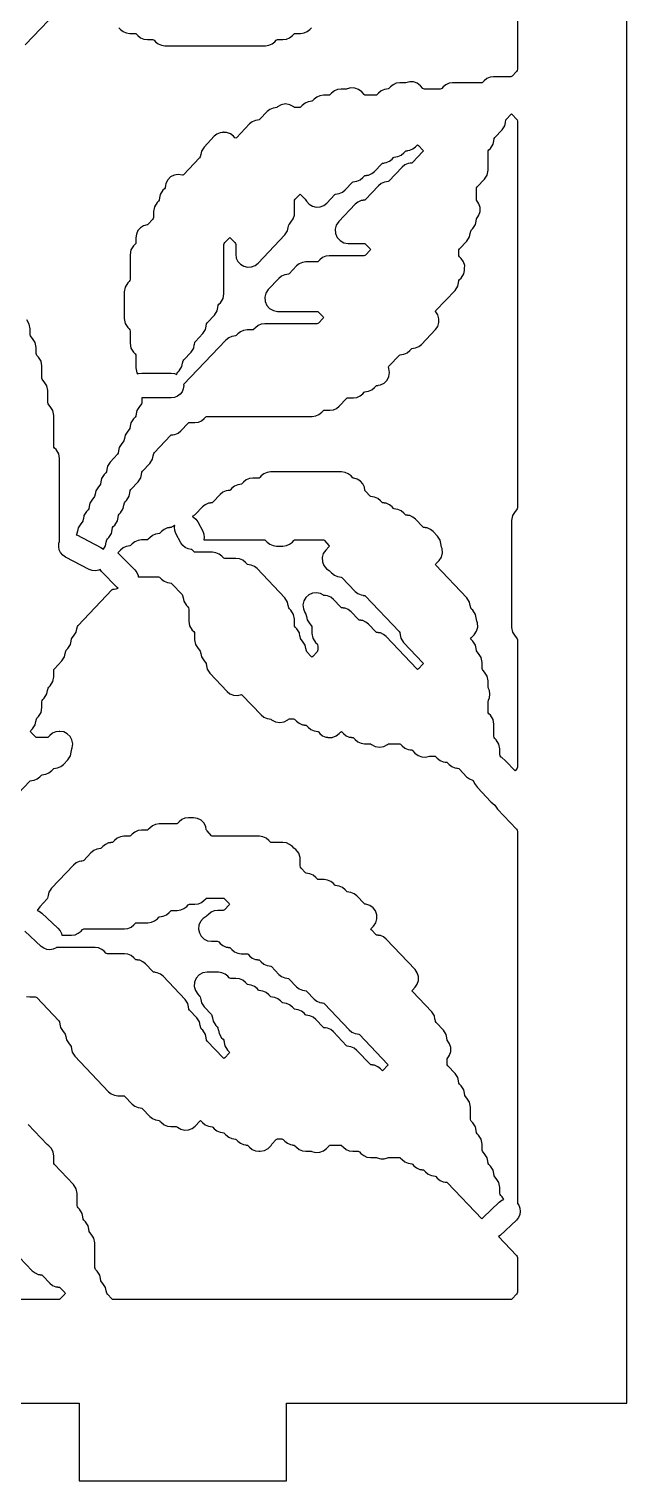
# Model space of a CAD drawing. Header units: millimetres. Extents: x 10 to 410, y 18 to 283.
# Drawn here: x 50.2 to 73.3, y 157 to 213 of the extents above; entities that cross this region are included whole.
import ezdxf

# ---------------------------------------------------------------- set-up
doc = ezdxf.new("R2010")
doc.units = ezdxf.units.MM
doc.layers.add('CUT', color=1, linetype='Continuous')

msp = doc.modelspace()

# ---------------------------------------------------------------- linework, layer by layer
at = {"layer": 'CUT'}
msp.add_lwpolyline([(23.134, 280), (10, 280), (10, 160), (23.134, 160), (23.134, 157), (31.134, 157), (31.134, 160), (52.134, 160), (52.134, 157), (60.134, 157), (60.134, 160), (73.2679, 160), (73.2679, 280), (60.134, 280), (60.134, 283), (52.134, 283), (52.134, 280), (31.134, 280), (31.134, 283), (23.134, 283)], close=True, dxfattribs=at)
for points in [[(69.0414, 220.9055), (69.0414, 211.4689), (69.0329, 211.4247), (69.0086, 211.3867), (68.8382, 211.2075), (68.8131, 211.1873), (68.7811, 211.183), (68.1235, 211.183), (67.99, 211.1648), (67.8662, 211.1117), (67.7611, 211.0275), (67.7057, 210.9692), (67.6805, 210.949), (67.6486, 210.9447), (66.5379, 210.9447), (66.4044, 210.9265), (66.2806, 210.8734), (66.1755, 210.7892), (66.1201, 210.7309), (66.095, 210.7107), (66.063, 210.7064), (65.4511, 210.7064), (65.4192, 210.7107), (65.394, 210.7309), (65.296, 210.834), (65.1762, 210.9267), (65.0342, 210.9793), (64.883, 210.987), (64.7368, 210.9491), (64.704, 210.9447), (64.4993, 210.9447), (64.3659, 210.9265), (64.2421, 210.8734), (64.1369, 210.7892), (64.0816, 210.7309), (64.0564, 210.7107), (63.9909, 210.7018), (63.9913, 210.6989), (63.9128, 210.6882), (63.789, 210.6351), (63.6839, 210.5509), (63.6286, 210.4926), (63.6034, 210.4724), (63.5714, 210.4681), (63.1861, 210.4681), (63.1541, 210.4724), (63.1289, 210.4926), (63.0309, 210.5957), (62.9111, 210.6884), (62.7691, 210.741), (62.6179, 210.7487), (62.4717, 210.7108), (62.4389, 210.7064), (62.2343, 210.7064), (62.1008, 210.6882), (61.977, 210.6351), (61.8719, 210.5509), (61.8165, 210.4926), (61.7913, 210.4724), (61.7594, 210.4681), (61.5547, 210.4681), (61.4213, 210.4499), (61.2975, 210.3968), (61.1923, 210.3126), (61.137, 210.2543), (61.1118, 210.2341), (61.0463, 210.2252), (61.0467, 210.2223), (60.9682, 210.2116), (60.8444, 210.1585), (60.7393, 210.0743), (60.684, 210.016), (60.6588, 209.9958), (60.6268, 209.9915), (60.468, 209.9915), (60.436, 209.9958), (60.4071, 210.019), (60.2601, 210.1006), (60.0944, 210.1289), (59.9287, 210.1006), (59.7817, 210.019), (59.7527, 209.9958), (59.6873, 209.9869), (59.6877, 209.984), (59.6092, 209.9733), (59.4854, 209.9202), (59.3803, 209.836), (59.0984, 209.5394), (59.0732, 209.5192), (59.0077, 209.5103), (59.0081, 209.5074), (58.9297, 209.4967), (58.8059, 209.4436), (58.7008, 209.3594), (58.197, 208.8294), (58.1691, 208.8082), (58.1411, 208.8294), (58.089, 208.8842), (57.9643, 208.9796), (57.8162, 209.0316), (57.716, 209.0339), (57.716, 209.0383), (57.7041, 209.0383), (57.678, 209.0348), (57.6593, 209.0352), (57.6487, 209.0337), (57.6491, 209.0308), (57.5706, 209.0201), (57.4468, 208.967), (57.3417, 208.8828), (56.9476, 208.4682), (56.8457, 208.3092), (56.8207, 208.1792), (56.819, 208.1795), (56.8015, 208.0885), (56.7772, 208.0506), (56.1585, 207.3997), (56.1293, 207.3775), (56.1103, 207.3839), (55.9552, 207.41), (55.7997, 207.3865), (55.6591, 207.316), (55.5474, 207.2052), (55.4757, 207.0653), (55.4633, 206.9874), (55.46, 206.9881), (55.4425, 206.897), (55.4181, 206.8591), (55.362, 206.8001), (55.2601, 206.6411), (55.2351, 206.5111), (55.2335, 206.5115), (55.2159, 206.4204), (55.1916, 206.3825), (55.1355, 206.3235), (55.0336, 206.1645), (54.9979, 205.979), (54.9979, 205.7498), (54.9894, 205.7055), (54.9651, 205.6676), (54.7947, 205.4884), (54.7696, 205.4682), (54.7511, 205.4657), (54.6135, 205.4263), (54.4927, 205.3496), (54.3986, 205.2418), (54.3389, 205.1118), (54.3184, 204.9702), (54.3184, 204.7966), (54.3099, 204.7523), (54.2856, 204.7144), (54.2295, 204.6554), (54.1276, 204.4964), (54.0919, 204.3109), (54.0919, 203.3668), (54.0834, 203.3225), (54.0591, 203.2846), (54.003, 203.2256), (53.9011, 203.0666), (53.8654, 202.8811), (53.8654, 201.8508), (53.9011, 201.6653), (54.003, 201.5063), (54.0591, 201.4473), (54.0834, 201.4094), (54.0919, 201.3651), (54.0919, 200.8976), (54.1276, 200.7121), (54.2295, 200.5531), (54.2856, 200.4941), (54.3099, 200.4562), (54.3184, 200.4119), (54.3184, 199.9444), (54.3541, 199.7589), (54.3818, 199.7157), (54.4207, 199.7317), (54.5449, 199.7481), (55.6845, 199.7481), (55.8087, 199.7317), (55.9032, 199.6926), (55.9125, 199.7413), (55.9368, 199.7792), (55.9929, 199.8382), (56.0948, 199.9972), (56.1198, 200.1272), (56.1215, 200.1268), (56.139, 200.2179), (56.1633, 200.2558), (56.4459, 200.5531), (56.5478, 200.7121), (56.5728, 200.8421), (56.5745, 200.8417), (56.592, 200.9328), (56.6163, 200.9707), (56.8989, 201.268), (57.0008, 201.427), (57.0258, 201.557), (57.0275, 201.5566), (57.045, 201.6477), (57.0693, 201.6856), (57.3519, 201.9829), (57.4539, 202.1419), (57.4789, 202.2718), (57.4805, 202.2715), (57.498, 202.3626), (57.5224, 202.4005), (57.5784, 202.4595), (57.6804, 202.6185), (57.716, 202.804), (57.716, 204.7013), (57.7246, 204.7455), (57.7489, 204.7835), (57.9146, 204.9578), (57.9425, 204.979), (57.9705, 204.9578), (58.1362, 204.7835), (58.1605, 204.7455), (58.1691, 204.7013), (58.1691, 204.3326), (58.1911, 204.186), (58.2551, 204.0522), (58.3556, 203.9431), (58.4836, 203.8683), (58.6279, 203.8343), (58.7759, 203.8442), (58.9145, 203.897), (59.0315, 203.9881), (60.07, 205.0808), (60.172, 205.2398), (60.1969, 205.3697), (60.1986, 205.3694), (60.2161, 205.4604), (60.2405, 205.4984), (60.3027, 205.5639), (60.392, 205.6939), (60.4363, 205.8452), (60.4333, 205.9404), (60.4341, 205.9404), (60.4341, 206.3694), (60.4426, 206.4136), (60.467, 206.4516), (60.6327, 206.6259), (60.6606, 206.6471), (60.6886, 206.6259), (60.8543, 206.4516), (60.9016, 206.3778), (61.0009, 206.2648), (61.1293, 206.1865), (61.2751, 206.1499), (61.4253, 206.1583), (61.5661, 206.211), (61.685, 206.3032), (61.9964, 206.6308), (62.0216, 206.651), (62.0871, 206.6599), (62.0867, 206.6628), (62.1651, 206.6735), (62.2889, 206.7266), (62.394, 206.8108), (62.6759, 207.1074), (62.7011, 207.1276), (62.7666, 207.1365), (62.7662, 207.1394), (62.8446, 207.1501), (62.9684, 207.2032), (63.0736, 207.2874), (63.1289, 207.3457), (63.1541, 207.3659), (63.2196, 207.3748), (63.2192, 207.3777), (63.2977, 207.3884), (63.4215, 207.4415), (63.5266, 207.5257), (63.8084, 207.8223), (63.8336, 207.8425), (63.8991, 207.8514), (63.8987, 207.8543), (63.9772, 207.865), (64.101, 207.9181), (64.2061, 208.0023), (64.2615, 208.0606), (64.2866, 208.0808), (64.3521, 208.0897), (64.3517, 208.0926), (64.4302, 208.1033), (64.554, 208.1564), (64.6591, 208.2406), (64.7145, 208.2989), (64.7397, 208.3191), (64.8051, 208.328), (64.8047, 208.3309), (64.8832, 208.3416), (65.007, 208.3947), (65.1121, 208.4789), (65.1628, 208.5323), (65.1908, 208.5535), (65.2188, 208.5323), (65.3911, 208.351), (65.4103, 208.3234), (65.3911, 208.2958), (64.9876, 207.8713), (64.9624, 207.8512), (64.8969, 207.8423), (64.8973, 207.8393), (64.8189, 207.8287), (64.6951, 207.7755), (64.59, 207.6913), (64.0816, 207.1564), (64.0564, 207.1363), (63.9909, 207.1274), (63.9913, 207.1244), (63.9128, 207.1138), (63.789, 207.0606), (63.6839, 206.9764), (63.1755, 206.4415), (63.1504, 206.4214), (63.0849, 206.4125), (63.0853, 206.4095), (63.0068, 206.3989), (62.883, 206.3457), (62.7779, 206.2615), (62.1429, 205.5934), (62.0502, 205.456), (62.0075, 205.2959), (62.0195, 205.1306), (62.0848, 204.9783), (62.1964, 204.8558), (62.3418, 204.7764), (62.5053, 204.7489), (63.1184, 204.7489), (63.1504, 204.7446), (63.1755, 204.7244), (63.3525, 204.5382), (63.3717, 204.5106), (63.3525, 204.483), (63.1755, 204.2969), (63.1504, 204.2767), (63.1184, 204.2723), (61.7813, 204.2723), (61.6478, 204.2542), (61.524, 204.2011), (61.4188, 204.1168), (61.3635, 204.0586), (61.3383, 204.0384), (61.3063, 204.034), (60.8752, 204.034), (60.7417, 204.0159), (60.6179, 203.9628), (60.5128, 203.8785), (60.2309, 203.582), (60.2058, 203.5618), (60.1403, 203.5529), (60.1407, 203.55), (60.0622, 203.5393), (59.9384, 203.4862), (59.8333, 203.4019), (59.4248, 202.9721), (59.3321, 202.8348), (59.2894, 202.6746), (59.3014, 202.5093), (59.3667, 202.3571), (59.4783, 202.2345), (59.6237, 202.1551), (59.7872, 202.1277), (61.3063, 202.1277), (61.3383, 202.1233), (61.3635, 202.1031), (61.5404, 201.917), (61.5597, 201.8894), (61.5404, 201.8618), (61.3635, 201.6756), (61.3383, 201.6554), (61.3063, 201.6511), (59.2897, 201.6511), (59.1562, 201.6329), (59.0324, 201.5798), (58.9273, 201.4955), (58.8719, 201.4373), (58.8467, 201.4171), (58.8147, 201.4128), (58.6101, 201.4128), (58.4767, 201.3946), (58.3529, 201.3415), (58.2477, 201.2572), (58.1924, 201.199), (58.1672, 201.1788), (58.1017, 201.1699), (58.1021, 201.167), (58.0236, 201.1563), (57.8998, 201.1032), (57.7947, 201.0189), (56.1604, 199.2995), (56.1645, 199.2681), (56.1481, 199.1439), (56.1002, 199.0281), (56.0239, 198.9287), (55.9245, 198.8524), (55.8087, 198.8045), (55.6845, 198.7881), (54.5449, 198.7881), (54.5449, 198.6008), (54.5364, 198.5566), (54.5121, 198.5187), (54.456, 198.4597), (54.3541, 198.3006), (54.3291, 198.1707), (54.3274, 198.171), (54.3099, 198.08), (54.2856, 198.0421), (54.2295, 197.9831), (54.1276, 197.824), (54.1026, 197.6941), (54.1009, 197.6944), (54.0834, 197.6034), (54.0591, 197.5655), (54.003, 197.5065), (53.9011, 197.3475), (53.8761, 197.2175), (53.8744, 197.2178), (53.8569, 197.1268), (53.8326, 197.0889), (53.7765, 197.0299), (53.6746, 196.8709), (53.6496, 196.7409), (53.6479, 196.7412), (53.6304, 196.6502), (53.6061, 196.6123), (53.3235, 196.315), (53.2216, 196.156), (53.1966, 196.026), (53.1949, 196.0263), (53.1774, 195.9353), (53.1531, 195.8974), (53.097, 195.8384), (52.995, 195.6794), (52.9701, 195.5494), (52.9684, 195.5498), (52.9509, 195.4587), (52.9265, 195.4208), (52.8705, 195.3618), (52.7685, 195.2028), (52.7435, 195.0728), (52.7419, 195.0732), (52.7244, 194.9821), (52.7, 194.9442), (52.644, 194.8852), (52.542, 194.7262), (52.517, 194.5962), (52.5154, 194.5966), (52.4978, 194.5055), (52.4735, 194.4676), (52.4174, 194.4086), (52.3155, 194.2496), (52.2905, 194.1196), (52.2888, 194.12), (52.2713, 194.0289), (52.247, 193.991), (52.1909, 193.932), (52.089, 193.773), (52.064, 193.643), (52.0623, 193.6434), (52.0448, 193.5523), (52.0205, 193.5144), (52.0164, 193.51), (52.04, 193.5014), (52.9616, 193.0214), (53.0629, 192.9504), (53.1502, 193.0866), (53.1752, 193.2165), (53.1769, 193.2162), (53.1944, 193.3072), (53.2187, 193.3452), (53.2748, 193.4042), (53.3767, 193.5632), (53.4017, 193.6931), (53.4034, 193.6928), (53.4209, 193.7838), (53.4452, 193.8218), (53.5013, 193.8808), (53.6032, 194.0398), (53.6282, 194.1697), (53.6299, 194.1694), (53.6474, 194.2604), (53.6717, 194.2984), (53.7278, 194.3574), (53.8297, 194.5164), (53.8547, 194.6463), (53.8564, 194.646), (53.8739, 194.737), (53.8982, 194.775), (53.9543, 194.834), (54.0562, 194.993), (54.0812, 195.1229), (54.0829, 195.1226), (54.1004, 195.2136), (54.1247, 195.2516), (54.4073, 195.5489), (54.5093, 195.7079), (54.5342, 195.8378), (54.5359, 195.8375), (54.5534, 195.9285), (54.5778, 195.9664), (54.8604, 196.2638), (54.9623, 196.4228), (54.9873, 196.5527), (54.9889, 196.5524), (55.0065, 196.6434), (55.0308, 196.6813), (55.6542, 197.3372), (55.6793, 197.3574), (55.7448, 197.3663), (55.7444, 197.3692), (55.8229, 197.3799), (55.9467, 197.433), (56.0518, 197.5172), (56.3337, 197.8138), (56.3589, 197.834), (56.3908, 197.8383), (56.5954, 197.8383), (56.7289, 197.8564), (56.8527, 197.9096), (56.9578, 197.9938), (57.0132, 198.0521), (57.0384, 198.0722), (57.0704, 198.0766), (61.1256, 198.0766), (61.2591, 198.0947), (61.3829, 198.1479), (61.488, 198.2321), (61.5434, 198.2904), (61.5685, 198.3105), (61.6005, 198.3149), (61.8051, 198.3149), (61.9386, 198.333), (62.0624, 198.3862), (62.1675, 198.4704), (62.4494, 198.767), (62.4746, 198.7871), (62.5065, 198.7915), (62.7112, 198.7915), (62.8446, 198.8096), (62.9684, 198.8628), (63.0736, 198.947), (63.1289, 199.0053), (63.1541, 199.0254), (63.2196, 199.0343), (63.2192, 199.0373), (63.2977, 199.0479), (63.4215, 199.1011), (63.5266, 199.1853), (63.5819, 199.2436), (63.6071, 199.2637), (63.6726, 199.2726), (63.6719, 199.2782), (63.7614, 199.2923), (63.9002, 199.3626), (64.0107, 199.4721), (64.0822, 199.6104), (64.1077, 199.7639), (64.0848, 199.9178), (64.0646, 199.982), (64.0845, 200.0106), (64.488, 200.4351), (64.5131, 200.4552), (64.5786, 200.4641), (64.5782, 200.4671), (64.6567, 200.4777), (64.7805, 200.5309), (64.8856, 200.6151), (64.941, 200.6733), (64.9662, 200.6935), (65.0317, 200.7024), (65.0313, 200.7054), (65.1097, 200.716), (65.2335, 200.7691), (65.3386, 200.8534), (65.8827, 201.4257), (65.9692, 201.55), (66.0145, 201.6945), (66.0145, 201.8459), (65.9692, 201.9904), (65.9158, 202.0671), (65.9183, 202.0688), (65.8774, 202.1277), (65.8966, 202.1553), (66.6388, 202.9361), (66.7407, 203.0951), (66.7657, 203.225), (66.7674, 203.2247), (66.7849, 203.3157), (66.8092, 203.3537), (66.8653, 203.4127), (66.9672, 203.5717), (66.9922, 203.7016), (66.9939, 203.7013), (67, 203.7334), (67.0004, 203.7443), (67.0029, 203.7572), (67.0029, 203.7957), (67.002, 203.7957), (67.005, 203.891), (66.9607, 204.0423), (66.8714, 204.1723), (66.8092, 204.2378), (66.7849, 204.2757), (66.7764, 204.32), (66.7764, 204.463), (66.7849, 204.5072), (66.8092, 204.5452), (67.0918, 204.8425), (67.1937, 205.0015), (67.2187, 205.1314), (67.2204, 205.1311), (67.2379, 205.2221), (67.2622, 205.2601), (67.3183, 205.3191), (67.4202, 205.4781), (67.4452, 205.608), (67.4469, 205.6077), (67.4644, 205.6987), (67.5144, 205.7768), (67.5122, 205.7782), (67.5547, 205.8394), (67.6, 205.9839), (67.6, 206.1353), (67.5547, 206.2798), (67.5122, 206.3409), (67.5144, 206.3424), (67.4644, 206.4204), (67.4559, 206.4647), (67.4559, 206.846), (67.4644, 206.8902), (67.4887, 206.9282), (67.7713, 207.2255), (67.8732, 207.3845), (67.9089, 207.5699), (67.9089, 208.2758), (67.9174, 208.32), (67.9417, 208.3579), (67.9978, 208.4169), (68.0997, 208.576), (68.1247, 208.7059), (68.1264, 208.7056), (68.1439, 208.7966), (68.1682, 208.8345), (68.4508, 209.1318), (68.5528, 209.2908), (68.5777, 209.4208), (68.5794, 209.4205), (68.5969, 209.5115), (68.6213, 209.5494), (68.7869, 209.7237), (68.8149, 209.745), (68.8429, 209.7237), (69.0086, 209.5494), (69.0329, 209.5115), (69.0414, 209.4672), (69.0414, 194.5498), (69.0329, 194.5055), (69.0086, 194.4676), (68.9525, 194.4086), (68.8506, 194.2496), (68.8149, 194.0641), (68.8149, 189.9359), (68.8506, 189.7504), (68.9525, 189.5914), (69.0086, 189.5324), (69.0329, 189.4945), (69.0414, 189.4502), (69.0414, 184.5413), (69.0329, 184.497), (69.0086, 184.4591), (68.9525, 184.4001), (68.5852, 184.7884), (68.4333, 184.9119), (68.4055, 184.9243), (68.3947, 184.9357), (68.3704, 184.9736), (68.3619, 185.0179), (68.3619, 185.2471), (68.3262, 185.4326), (68.2243, 185.5916), (68.1682, 185.6506), (68.1439, 185.6885), (68.1354, 185.7328), (68.1354, 186.2003), (68.0997, 186.3858), (67.9978, 186.5448), (67.9417, 186.6038), (67.9174, 186.6417), (67.9089, 186.6859), (67.9089, 187.0672), (67.9212, 187.1313), (67.9583, 187.2126), (67.9784, 187.3532), (67.9583, 187.4938), (67.9212, 187.5751), (67.9089, 187.6391), (67.9089, 187.8684), (67.8732, 188.0538), (67.7713, 188.2128), (67.7152, 188.2718), (67.6909, 188.3098), (67.6824, 188.354), (67.6824, 188.5833), (67.6467, 188.7687), (67.5448, 188.9277), (67.4887, 188.9867), (67.4644, 189.0247), (67.4469, 189.1157), (67.4452, 189.1154), (67.4202, 189.2453), (67.3183, 189.4043), (67.2556, 189.4703), (67.2364, 189.4979), (67.2556, 189.5255), (67.3746, 189.6506), (67.4672, 189.7878), (67.5099, 189.9477), (67.4981, 190.1128), (67.4729, 190.1718), (67.4469, 190.3072), (67.4452, 190.3069), (67.4202, 190.4368), (67.3183, 190.5958), (67.2622, 190.6548), (67.2379, 190.6928), (67.2204, 190.7838), (67.2187, 190.7835), (67.1937, 190.9134), (67.0918, 191.0724), (65.8966, 192.3298), (65.8774, 192.3574), (65.8966, 192.385), (66.0155, 192.5102), (66.1081, 192.6474), (66.1509, 192.8073), (66.1391, 192.9723), (66.1139, 193.0314), (66.0878, 193.1668), (66.0862, 193.1665), (66.0612, 193.2964), (65.9592, 193.4554), (65.7917, 193.6317), (65.6865, 193.716), (65.5627, 193.7691), (65.4843, 193.7798), (65.4847, 193.7827), (65.4192, 193.7916), (65.394, 193.8118), (65.1121, 194.1083), (65.007, 194.1926), (64.8832, 194.2457), (64.8047, 194.2563), (64.8051, 194.2593), (64.7397, 194.2682), (64.7145, 194.2884), (64.6591, 194.3466), (64.554, 194.4309), (64.4302, 194.484), (64.3517, 194.4946), (64.3521, 194.4976), (64.2866, 194.5065), (64.2615, 194.5267), (64.2061, 194.5849), (64.101, 194.6691), (63.9772, 194.7223), (63.8987, 194.7329), (63.8991, 194.7359), (63.8336, 194.7448), (63.8084, 194.7649), (63.7531, 194.8232), (63.648, 194.9074), (63.5242, 194.9606), (63.4457, 194.9712), (63.4461, 194.9742), (63.3806, 194.9831), (63.3554, 195.0032), (63.1785, 195.1894), (63.1575, 195.2196), (63.153, 195.2339), (63.1375, 195.3408), (63.0778, 195.4708), (62.9837, 195.5786), (62.8629, 195.6553), (62.7254, 195.6947), (62.7011, 195.698), (62.6759, 195.7181), (62.6205, 195.7764), (62.5154, 195.8606), (62.3916, 195.9138), (62.2581, 195.9319), (59.5162, 195.9319), (59.3827, 195.9138), (59.2589, 195.8606), (59.1538, 195.7764), (59.0984, 195.7181), (59.0732, 195.698), (59.0413, 195.6936), (58.8366, 195.6936), (58.7032, 195.6755), (58.5794, 195.6223), (58.4742, 195.5381), (58.4189, 195.4798), (58.3937, 195.4597), (58.3282, 195.4508), (58.3286, 195.4478), (58.2501, 195.4372), (58.1263, 195.384), (58.0212, 195.2998), (57.9659, 195.2415), (57.9407, 195.2214), (57.8752, 195.2125), (57.8756, 195.2095), (57.7971, 195.1989), (57.6733, 195.1457), (57.5682, 195.0615), (57.2863, 194.7649), (57.2612, 194.7448), (57.1957, 194.7359), (57.1961, 194.7329), (57.1176, 194.7223), (56.9938, 194.6691), (56.8887, 194.5849), (56.6068, 194.2884), (56.5752, 194.263), (56.4921, 194.2112), (56.5407, 194.1888), (56.6371, 194.1088), (56.7096, 194.0065), (56.8998, 193.6459), (56.9433, 193.5284), (56.9548, 193.4037), (56.939, 193.3106), (59.2678, 193.3106), (59.2997, 193.3063), (59.3249, 193.2861), (59.3803, 193.2279), (59.4854, 193.1436), (59.6092, 193.0905), (59.7427, 193.0723), (59.9931, 193.0723), (60.1265, 193.0905), (60.2503, 193.1436), (60.3555, 193.2279), (60.4108, 193.2861), (60.436, 193.3063), (60.468, 193.3106), (61.5328, 193.3106), (61.5648, 193.3063), (61.59, 193.2861), (61.767, 193.0999), (61.7862, 193.0723), (61.767, 193.0447), (61.6412, 192.9125), (61.5511, 192.7806), (61.5071, 192.627), (61.5139, 192.4673), (61.5706, 192.318), (61.6716, 192.1942), (61.7715, 192.1307), (61.8165, 192.0946), (61.8719, 192.0364), (61.977, 191.9521), (62.1008, 191.899), (62.1792, 191.8883), (62.1788, 191.8854), (62.2443, 191.8765), (62.2695, 191.8563), (62.7779, 191.3215), (62.883, 191.2372), (63.0068, 191.1841), (63.0853, 191.1734), (63.0849, 191.1705), (63.1504, 191.1616), (63.1755, 191.1414), (64.4785, 189.7707), (64.5028, 189.7328), (64.5203, 189.6417), (64.522, 189.6421), (64.547, 189.5121), (64.6489, 189.3531), (65.3911, 188.5723), (65.4103, 188.5447), (65.3911, 188.5171), (65.2188, 188.3358), (65.1908, 188.3146), (65.1628, 188.3358), (63.9796, 189.5806), (63.8745, 189.6649), (63.7507, 189.718), (63.6722, 189.7287), (63.6726, 189.7316), (63.6071, 189.7405), (63.5819, 189.7607), (63.3001, 190.0572), (63.1949, 190.1415), (63.0711, 190.1946), (62.9927, 190.2053), (62.9931, 190.2082), (62.9276, 190.2171), (62.9024, 190.2373), (62.6205, 190.5338), (62.5154, 190.6181), (62.3916, 190.6712), (62.3132, 190.6819), (62.3136, 190.6848), (62.2481, 190.6937), (62.2229, 190.7139), (61.941, 191.0104), (61.8359, 191.0947), (61.7121, 191.1478), (61.6336, 191.1585), (61.634, 191.1614), (61.5679, 191.1704), (61.558, 191.1747), (61.4406, 191.2417), (61.2881, 191.2736), (61.1331, 191.257), (60.9908, 191.1935), (60.875, 191.0893), (60.7968, 190.9545), (60.764, 190.8022), (60.7796, 190.6471), (60.8423, 190.5044), (60.8786, 190.4477), (60.8962, 190.3566), (60.8978, 190.357), (60.9228, 190.227), (61.0247, 190.068), (61.0808, 190.009), (61.1052, 189.9711), (61.1137, 189.9268), (61.1137, 189.6976), (61.1493, 189.5121), (61.2513, 189.3531), (61.3073, 189.2941), (61.3317, 189.2562), (61.3402, 189.2119), (61.3402, 189.0689), (61.3317, 189.0247), (61.3073, 188.9867), (61.1417, 188.8124), (61.1137, 188.7912), (61.0857, 188.8124), (60.92, 188.9867), (60.8957, 189.0247), (60.8782, 189.1157), (60.8765, 189.1154), (60.8515, 189.2453), (60.7496, 189.4043), (60.6935, 189.4633), (60.6692, 189.5013), (60.6516, 189.5923), (60.65, 189.592), (60.625, 189.7219), (60.5231, 189.8809), (60.467, 189.9399), (60.4426, 189.9779), (60.4341, 190.0221), (60.4341, 190.2513), (60.3985, 190.4368), (60.2965, 190.5958), (60.2405, 190.6548), (60.2161, 190.6928), (60.1986, 190.7838), (60.1969, 190.7835), (60.172, 190.9134), (60.07, 191.0724), (58.9964, 192.2019), (58.8913, 192.2862), (58.7675, 192.3393), (58.689, 192.35), (58.6894, 192.3529), (58.6239, 192.3618), (58.5988, 192.382), (58.5434, 192.4402), (58.4383, 192.5245), (58.3145, 192.5776), (58.181, 192.5957), (57.7499, 192.5957), (57.7179, 192.6001), (57.6927, 192.6203), (57.6374, 192.6785), (57.5322, 192.7628), (57.4084, 192.8159), (57.275, 192.834), (56.6173, 192.834), (56.5854, 192.8384), (56.5602, 192.8586), (56.4786, 192.9444), (56.4569, 192.9424), (56.3333, 192.9634), (56.2195, 193.0158), (56.1231, 193.0958), (56.0506, 193.1981), (55.8604, 193.5587), (55.8169, 193.6762), (55.8054, 193.8009), (55.8162, 193.8643), (55.8029, 193.8616), (55.691, 193.798), (55.6762, 193.7917), (55.6101, 193.7827), (55.6105, 193.7798), (55.532, 193.7691), (55.4083, 193.716), (55.3031, 193.6317), (55.2478, 193.5735), (55.2226, 193.5533), (55.1571, 193.5444), (55.1575, 193.5415), (55.079, 193.5308), (54.9552, 193.4777), (54.8501, 193.3934), (54.7947, 193.3352), (54.7696, 193.315), (54.7376, 193.3106), (54.533, 193.3106), (54.3995, 193.2925), (54.2757, 193.2394), (54.1706, 193.1551), (54.1152, 193.0969), (54.09, 193.0767), (54.0246, 193.0678), (54.025, 193.0649), (53.9465, 193.0542), (53.8227, 193.0011), (53.7176, 192.9168), (53.6155, 192.8094), (53.6786, 192.7605), (54.2806, 192.154), (54.3565, 192.0543), (54.404, 191.9384), (54.4114, 191.8809), (55.1906, 191.8809), (55.2226, 191.8765), (55.2478, 191.8563), (55.3031, 191.7981), (55.4083, 191.7138), (55.532, 191.6607), (55.6105, 191.65), (55.6101, 191.6471), (55.6756, 191.6382), (55.7008, 191.618), (56.0977, 191.2005), (56.122, 191.1626), (56.1395, 191.0715), (56.1412, 191.0718), (56.1662, 190.9419), (56.2681, 190.7829), (56.3242, 190.7239), (56.3485, 190.686), (56.357, 190.6417), (56.357, 190.1742), (56.3927, 189.9887), (56.4946, 189.8297), (56.5507, 189.7707), (56.575, 189.7328), (56.5835, 189.6885), (56.5835, 189.4593), (56.6192, 189.2738), (56.7211, 189.1148), (56.7772, 189.0558), (56.8015, 189.0179), (56.819, 188.9268), (56.8207, 188.9272), (56.8457, 188.7972), (56.9476, 188.6382), (57.0037, 188.5792), (57.028, 188.5413), (57.0455, 188.4502), (57.0472, 188.4506), (57.0722, 188.3206), (57.1741, 188.1616), (57.8376, 187.4636), (57.9486, 187.3759), (58.0796, 187.3228), (58.2203, 187.3084), (58.3594, 187.3341), (58.3944, 187.3459), (58.4236, 187.3237), (59.1538, 186.5555), (59.2589, 186.4713), (59.3827, 186.4181), (59.4611, 186.4075), (59.4607, 186.4046), (59.5262, 186.3957), (59.5552, 186.3725), (59.7022, 186.2909), (59.8679, 186.2626), (60.0336, 186.2909), (60.1806, 186.3725), (60.2095, 186.3957), (60.2415, 186.4), (60.4003, 186.4), (60.4323, 186.3957), (60.4574, 186.3755), (60.5128, 186.3172), (60.6179, 186.233), (60.7417, 186.1799), (60.8202, 186.1692), (60.8198, 186.1663), (60.8853, 186.1574), (60.9105, 186.1372), (60.9658, 186.0789), (61.071, 185.9947), (61.1947, 185.9416), (61.2732, 185.9309), (61.2728, 185.928), (61.3383, 185.9191), (61.3635, 185.8989), (61.4188, 185.8406), (61.524, 185.7564), (61.6478, 185.7033), (61.7262, 185.6926), (61.7258, 185.6897), (61.7364, 185.6882), (61.7552, 185.6887), (61.7813, 185.6851), (61.7932, 185.6851), (61.7932, 185.6895), (61.8934, 185.6918), (62.0415, 185.7438), (62.1662, 185.8392), (62.2182, 185.894), (62.2462, 185.9152), (62.2742, 185.894), (62.3249, 185.8406), (62.43, 185.7564), (62.5538, 185.7033), (62.6323, 185.6926), (62.6319, 185.6897), (62.6974, 185.6808), (62.7225, 185.6606), (62.7779, 185.6023), (62.883, 185.5181), (63.0068, 185.465), (63.1403, 185.4468), (63.3449, 185.4468), (63.3769, 185.4425), (63.4058, 185.4193), (63.5528, 185.3377), (63.7185, 185.3094), (63.8842, 185.3377), (64.0312, 185.4193), (64.0601, 185.4425), (64.0921, 185.4468), (64.4774, 185.4468), (64.5094, 185.4425), (64.5346, 185.4223), (64.59, 185.364), (64.6951, 185.2798), (64.8189, 185.2267), (64.8973, 185.216), (64.8969, 185.2131), (64.9624, 185.2042), (64.9876, 185.184), (65.0856, 185.0809), (65.2054, 184.9882), (65.3474, 184.9356), (65.4986, 184.9279), (65.6448, 184.9657), (65.6777, 184.9702), (65.8365, 184.9702), (65.8685, 184.9659), (65.8936, 184.9457), (65.949, 184.8874), (66.0541, 184.8032), (66.1779, 184.7501), (66.2564, 184.7394), (66.256, 184.7365), (66.3215, 184.7276), (66.3467, 184.7074), (66.402, 184.6491), (66.5071, 184.5649), (66.6309, 184.5118), (66.7094, 184.5011), (66.709, 184.4982), (66.7745, 184.4893), (66.7997, 184.4691), (67.0815, 184.1725), (67.1867, 184.0883), (67.3105, 184.0352), (67.3365, 184.0316), (67.3805, 183.9164), (67.4954, 183.7578), (68.0196, 183.2034), (68.1706, 183.0807), (68.1711, 183.0781), (68.273, 182.9191), (69.0086, 182.1452), (69.0329, 182.1072), (69.0414, 182.063), (69.0414, 167.7099), (69.091, 167.6416), (69.1358, 167.5246), (69.1488, 167.3999), (69.1292, 167.2762), (69.0781, 167.1618), (68.9992, 167.0644), (68.3763, 166.474), (68.3166, 166.4307), (69.0086, 165.7026), (69.0329, 165.6647), (69.0414, 165.6204), (69.0414, 164.2859), (69.0329, 164.2417), (69.0086, 164.2038), (68.8382, 164.0245), (68.8131, 164.0043), (68.7811, 164), (53.4462, 164), (53.4143, 164.0043), (53.3891, 164.0245), (53.2187, 164.2038), (53.1944, 164.2417), (53.1769, 164.3327), (53.1752, 164.3324), (53.1502, 164.4623), (53.0483, 164.6214), (52.9922, 164.6804), (52.9679, 164.7183), (52.9504, 164.8093), (52.9487, 164.809), (52.9237, 164.9389), (52.8218, 165.0979), (52.7657, 165.157), (52.7414, 165.1949), (52.7329, 165.2391), (52.7329, 166.1833), (52.6972, 166.3687), (52.5953, 166.5277), (52.5392, 166.5867), (52.5149, 166.6247), (52.4974, 166.7157), (52.4957, 166.7154), (52.4707, 166.8453), (52.3688, 167.0043), (52.3127, 167.0633), (52.2884, 167.1013), (52.2709, 167.1923), (52.2692, 167.192), (52.2442, 167.3219), (52.1423, 167.4809), (52.0862, 167.5399), (52.0619, 167.5779), (52.0533, 167.6221), (52.0533, 168.0896), (52.0177, 168.2751), (51.9157, 168.4341), (51.1801, 169.208), (51.1558, 169.246), (51.1473, 169.2902), (51.1473, 169.5417), (51.1252, 169.6887), (51.0609, 169.8227), (50.96, 169.9319), (50.8975, 169.982), (50.1626, 170.7551)], [(50.0476, 212.409), (51.2362, 213.6595)], [(53.6622, 213.0648), (53.7176, 213.0066), (53.8227, 212.9223), (53.9465, 212.8692), (54.08, 212.8511), (54.2846, 212.8511), (54.3166, 212.8467), (54.3417, 212.8265), (54.3971, 212.7683), (54.5022, 212.684), (54.626, 212.6309), (54.7595, 212.6128), (54.9641, 212.6128), (54.9961, 212.6084), (55.0213, 212.5882), (55.0766, 212.53), (55.1817, 212.4457), (55.3055, 212.3926), (55.439, 212.3745), (59.3135, 212.3745), (59.447, 212.3926), (59.5708, 212.4457), (59.6759, 212.53), (59.7313, 212.5882), (59.7565, 212.6084), (59.7884, 212.6128), (59.9931, 212.6128), (60.1265, 212.6309), (60.2503, 212.684), (60.3555, 212.7683), (60.4108, 212.8265), (60.436, 212.8467), (60.468, 212.8511), (60.6726, 212.8511), (60.8061, 212.8692), (60.9299, 212.9223), (61.035, 213.0066), (61.0904, 213.0648)], [(48.462, 182.1452), (50.218, 183.9925), (50.2431, 184.0127), (50.3086, 184.0216), (50.3082, 184.0245), (50.3867, 184.0352), (50.5105, 184.0883), (50.6156, 184.1725), (50.671, 184.2308), (50.6962, 184.251), (50.7617, 184.2599), (50.7613, 184.2628), (50.8397, 184.2735), (50.9635, 184.3266), (51.0686, 184.4108), (51.124, 184.4691), (51.1492, 184.4893), (51.2147, 184.4982), (51.2143, 184.5011), (51.2927, 184.5118), (51.4165, 184.5649), (51.5216, 184.6491), (51.6892, 184.8255), (51.7912, 184.9845), (51.8162, 185.1144), (51.8178, 185.1141), (51.8432, 185.2458), (51.864, 185.2928), (51.8809, 185.4442), (51.8515, 185.5937), (51.7784, 185.7273), (51.6685, 185.8328), (51.5319, 185.9002), (51.3814, 185.9234), (51.3619, 185.9234), (51.2284, 185.9053), (51.1046, 185.8521), (50.9995, 185.7679), (50.9441, 185.7096), (50.9189, 185.6895), (50.887, 185.6851), (50.5016, 185.6851), (50.4697, 185.6895), (50.4445, 185.7096), (50.2675, 185.8958), (50.2483, 185.9234), (50.2675, 185.951), (50.3302, 186.0169), (50.4321, 186.176), (50.4571, 186.3059), (50.4588, 186.3056), (50.4763, 186.3966), (50.5006, 186.4345), (50.5567, 186.4935), (50.6586, 186.6525), (50.6943, 186.838), (50.6943, 187.0672), (50.7028, 187.1115), (50.7271, 187.1494), (50.7832, 187.2084), (50.8851, 187.3674), (50.9101, 187.4974), (50.9118, 187.4971), (50.9293, 187.5881), (50.9536, 187.626), (51.0097, 187.685), (51.1116, 187.844), (51.1473, 188.0295), (51.1473, 188.2587), (51.1558, 188.303), (51.1801, 188.3409), (51.4627, 188.6382), (51.5647, 188.7972), (51.5896, 188.9272), (51.5913, 188.9268), (51.6088, 189.0179), (51.6332, 189.0558), (51.6892, 189.1148), (51.7912, 189.2738), (51.8162, 189.4038), (51.8178, 189.4034), (51.8353, 189.4945), (51.8597, 189.5324), (51.9157, 189.5914), (52.0177, 189.7504), (52.0427, 189.8804), (52.0443, 189.88), (52.0619, 189.9711), (52.0862, 190.009), (53.3891, 191.3797), (53.4148, 191.4003), (53.4215, 191.4032), (53.4228, 191.404), (53.4413, 191.4036), (53.4797, 191.4088), (53.4794, 191.4117), (53.5578, 191.4224), (53.6305, 191.4536), (53.5992, 191.4778), (52.9972, 192.0843), (52.9375, 192.1627), (52.8841, 192.1379), (52.7607, 192.1162), (52.6359, 192.1271), (52.5182, 192.17), (51.5966, 192.65), (51.4939, 192.7219), (51.4134, 192.8179), (51.3605, 192.9315), (51.3388, 193.0549), (51.3497, 193.1797), (51.3738, 193.2459), (51.3738, 196.4471), (51.3381, 196.6326), (51.2362, 196.7916), (51.1801, 196.8506), (51.1558, 196.8885), (51.1473, 196.9328), (51.1473, 198.1152), (51.1116, 198.3006), (51.0097, 198.4597), (50.9536, 198.5187), (50.9293, 198.5566), (50.9208, 198.6008), (50.9208, 199.0684), (50.8851, 199.2538), (50.7832, 199.4128), (50.7271, 199.4718), (50.7028, 199.5098), (50.6943, 199.554), (50.6943, 200.0216), (50.6586, 200.207), (50.5567, 200.366), (50.5006, 200.425), (50.4763, 200.463), (50.4678, 200.5072), (50.4678, 200.7365), (50.4321, 200.9219), (50.3302, 201.0809), (50.2741, 201.1399), (50.2498, 201.1779), (50.2413, 201.2221), (50.2413, 201.4513), (50.2056, 201.6368), (50.1037, 201.7958)], [(50.0959, 175.6947), (50.2293, 175.6766), (50.434, 175.6766), (50.4659, 175.6722), (50.4911, 175.6521), (51.341, 174.7579), (51.3653, 174.72), (51.3828, 174.629), (51.3845, 174.6293), (51.4095, 174.4994), (51.5114, 174.3403), (51.5675, 174.2813), (51.5918, 174.2434), (51.6093, 174.1524), (51.611, 174.1527), (51.636, 174.0228), (51.7379, 173.8638), (51.794, 173.8047), (51.8183, 173.7668), (51.8358, 173.6758), (51.8375, 173.6761), (51.8625, 173.5462), (51.9644, 173.3872), (53.2646, 172.0194), (53.3697, 171.9351), (53.4935, 171.882), (53.627, 171.8638), (53.8316, 171.8638), (53.8635, 171.8595), (53.8887, 171.8393), (54.1706, 171.5428), (54.2757, 171.4585), (54.3995, 171.4054), (54.478, 171.3947), (54.4776, 171.3918), (54.5431, 171.3829), (54.5682, 171.3627), (54.8501, 171.0662), (54.9552, 170.9819), (55.079, 170.9288), (55.1575, 170.9181), (55.1571, 170.9152), (55.2226, 170.9063), (55.2478, 170.8861), (55.3031, 170.8279), (55.4083, 170.7436), (55.532, 170.6905), (55.6655, 170.6723), (55.8701, 170.6723), (55.9021, 170.668), (55.928, 170.6473), (56.056, 170.5728), (56.2002, 170.5391), (56.3479, 170.5491), (56.4863, 170.6019), (56.6031, 170.6929), (56.782, 170.8812), (56.81, 170.9024), (56.838, 170.8812), (56.8887, 170.8279), (56.9938, 170.7436), (57.1176, 170.6905), (57.1961, 170.6798), (57.1957, 170.6769), (57.2612, 170.668), (57.2863, 170.6478), (57.3417, 170.5896), (57.4468, 170.5053), (57.5706, 170.4522), (57.6491, 170.4415), (57.6487, 170.4386), (57.7142, 170.4297), (57.7394, 170.4095), (57.7947, 170.3513), (57.8998, 170.267), (58.0236, 170.2139), (58.1021, 170.2032), (58.1017, 170.2003), (58.1672, 170.1914), (58.1924, 170.1712), (58.2477, 170.113), (58.3529, 170.0287), (58.4767, 169.9756), (58.5551, 169.9649), (58.5547, 169.962), (58.6202, 169.9531), (58.6454, 169.9329), (58.7008, 169.8747), (58.8059, 169.7904), (58.9297, 169.7373), (59.0632, 169.7191), (59.1126, 169.7191), (59.2764, 169.7467), (59.422, 169.8264), (59.5336, 169.9493), (59.5609, 169.992), (59.7313, 170.1712), (59.7565, 170.1914), (59.7884, 170.1957), (59.9473, 170.1957), (59.9793, 170.1914), (60.0044, 170.1712), (60.0598, 170.113), (60.1649, 170.0287), (60.2887, 169.9756), (60.3672, 169.9649), (60.3668, 169.962), (60.4323, 169.9531), (60.4574, 169.9329), (60.5128, 169.8747), (60.6179, 169.7904), (60.7417, 169.7373), (60.8752, 169.7191), (61.0798, 169.7191), (61.1127, 169.7147), (61.2589, 169.6768), (61.4101, 169.6845), (61.5521, 169.7371), (61.6718, 169.8298), (61.7699, 169.9329), (61.7951, 169.9531), (61.827, 169.9574), (62.2124, 169.9574), (62.2443, 169.9531), (62.2695, 169.9329), (62.3249, 169.8747), (62.43, 169.7904), (62.5538, 169.7373), (62.6873, 169.7191), (62.8919, 169.7191), (62.9239, 169.7148), (62.949, 169.6946), (63.0044, 169.6364), (63.1095, 169.5521), (63.2333, 169.499), (63.3668, 169.4809), (63.5714, 169.4809), (63.604, 169.4764), (63.6346, 169.4633), (63.7644, 169.4273), (63.8991, 169.4273), (64.0289, 169.4633), (64.0595, 169.4764), (64.0921, 169.4809), (64.4774, 169.4809), (64.5094, 169.4765), (64.5346, 169.4563), (64.59, 169.3981), (64.6951, 169.3138), (64.8189, 169.2607), (64.8973, 169.25), (64.8969, 169.2471), (64.9624, 169.2382), (64.9876, 169.218), (65.043, 169.1598), (65.1481, 169.0755), (65.2719, 169.0224), (65.3504, 169.0117), (65.35, 169.0088), (65.4154, 168.9999), (65.4406, 168.9797), (65.496, 168.9215), (65.6011, 168.8372), (65.7249, 168.7841), (65.8034, 168.7734), (65.803, 168.7705), (65.8685, 168.7616), (65.8936, 168.7414), (65.949, 168.6832), (66.0541, 168.5989), (66.1779, 168.5458), (66.2564, 168.5351), (66.256, 168.5322), (66.3215, 168.5233), (66.3467, 168.5031), (67.6686, 167.1124), (67.7159, 167.1708), (68.3388, 167.7612), (68.4402, 167.8348), (68.5119, 167.8622), (68.4508, 167.9575), (68.3947, 168.0165), (68.3704, 168.0545), (68.3619, 168.0987), (68.3619, 168.3279), (68.3262, 168.5134), (68.2243, 168.6724), (68.1682, 168.7314), (68.1439, 168.7694), (68.1264, 168.8604), (68.1247, 168.8601), (68.0997, 168.99), (67.9978, 169.149), (67.9417, 169.208), (67.9174, 169.246), (67.8999, 169.337), (67.8982, 169.3367), (67.8732, 169.4666), (67.7713, 169.6256), (67.7152, 169.6846), (67.6909, 169.7225), (67.6824, 169.7668), (67.6824, 169.996), (67.6467, 170.1815), (67.5448, 170.3405), (67.4887, 170.3995), (67.4644, 170.4374), (67.4469, 170.5285), (67.4452, 170.5282), (67.4202, 170.6581), (67.3183, 170.8171), (67.2622, 170.8761), (67.2379, 170.914), (67.2294, 170.9583), (67.2294, 171.4258), (67.1937, 171.6113), (67.0918, 171.7703), (67.0357, 171.8293), (67.0114, 171.8672), (66.9939, 171.9583), (66.9922, 171.9579), (66.9672, 172.0879), (66.8653, 172.2469), (66.8092, 172.3059), (66.7849, 172.3438), (66.7674, 172.4349), (66.7657, 172.4345), (66.7407, 172.5645), (66.6388, 172.7235), (66.3562, 173.0208), (66.3319, 173.0587), (66.3233, 173.103), (66.3233, 173.246), (66.3319, 173.2902), (66.3819, 173.3683), (66.3796, 173.3697), (66.4222, 173.4309), (66.4675, 173.5754), (66.4675, 173.7268), (66.4222, 173.8713), (66.3796, 173.9324), (66.3819, 173.9339), (66.3319, 174.0119), (66.3143, 174.1029), (66.3127, 174.1026), (66.2877, 174.2326), (66.1858, 174.3916), (65.9032, 174.6889), (65.8788, 174.7268), (65.8613, 174.8178), (65.8596, 174.8175), (65.8347, 174.9475), (65.7327, 175.1065), (64.9905, 175.8873), (64.9713, 175.9149), (64.9905, 175.9425), (65.0899, 176.047), (65.1764, 176.1713), (65.2217, 176.3158), (65.2217, 176.4672), (65.1764, 176.6117), (65.0899, 176.736), (63.9796, 177.904), (63.8745, 177.9883), (63.7507, 178.0414), (63.6722, 178.0521), (63.6726, 178.055), (63.6071, 178.0639), (63.5819, 178.0841), (63.405, 178.2703), (63.3858, 178.2979), (63.405, 178.3255), (63.4858, 178.4105), (63.5744, 178.5391), (63.619, 178.6888), (63.6152, 178.845), (63.5635, 178.9923), (63.4688, 179.1165), (63.3403, 179.2055), (63.1908, 179.2504), (63.1541, 179.2554), (63.1289, 179.2756), (62.847, 179.5721), (62.7419, 179.6564), (62.6181, 179.7095), (62.5397, 179.7202), (62.5401, 179.7231), (62.4746, 179.732), (62.4494, 179.7522), (62.394, 179.8104), (62.2889, 179.8947), (62.1651, 179.9478), (62.0867, 179.9585), (62.0871, 179.9614), (62.0216, 179.9703), (61.9964, 179.9905), (61.941, 180.0487), (61.8359, 180.133), (61.7121, 180.1861), (61.5786, 180.2043), (61.374, 180.2043), (61.342, 180.2086), (61.3169, 180.2288), (61.2615, 180.287), (61.1564, 180.3713), (61.0326, 180.4244), (60.9541, 180.4351), (60.9545, 180.438), (60.889, 180.4469), (60.8638, 180.4671), (60.6935, 180.6463), (60.6692, 180.6843), (60.6606, 180.7285), (60.6606, 180.8715), (60.6618, 180.8774), (60.6634, 181.0573), (60.6013, 181.2261), (60.4835, 181.362), (60.4108, 181.4203), (60.3555, 181.4785), (60.2503, 181.5628), (60.1265, 181.6159), (59.9931, 181.634), (59.5619, 181.634), (59.53, 181.6384), (59.5048, 181.6586), (59.4494, 181.7168), (59.3443, 181.8011), (59.2205, 181.8542), (59.087, 181.8723), (57.2969, 181.8723), (57.2649, 181.8767), (57.2397, 181.8969), (57.0627, 182.083), (57.0418, 182.1132), (57.0345, 182.1363), (57.0178, 182.2417), (56.9468, 182.3811), (56.8362, 182.4917), (56.6968, 182.5628), (56.5423, 182.5872), (56.3451, 182.5872), (56.2116, 182.5691), (56.0878, 182.516), (55.9827, 182.4317), (55.9273, 182.3735), (55.9021, 182.3533), (55.8701, 182.3489), (55.2125, 182.3489), (55.079, 182.3308), (54.9552, 182.2777), (54.8501, 182.1934), (54.7947, 182.1352), (54.7696, 182.115), (54.7376, 182.1106), (54.533, 182.1106), (54.3995, 182.0925), (54.2757, 182.0394), (54.1706, 181.9551), (54.1152, 181.8969), (54.09, 181.8767), (54.0581, 181.8723), (53.8535, 181.8723), (53.72, 181.8542), (53.5962, 181.8011), (53.4911, 181.7168), (53.4357, 181.6586), (53.4105, 181.6384), (53.345, 181.6295), (53.3454, 181.6266), (53.267, 181.6159), (53.1432, 181.5628), (53.0381, 181.4785), (52.9827, 181.4203), (52.9575, 181.4001), (52.892, 181.3912), (52.8924, 181.3883), (52.814, 181.3776), (52.6902, 181.3245), (52.585, 181.2402), (52.3032, 180.9437), (52.278, 180.9235), (52.2125, 180.9146), (52.2129, 180.9117), (52.1344, 180.901), (52.0106, 180.8479), (51.9055, 180.7636), (51.0584, 179.8724), (50.9565, 179.7134), (50.9315, 179.5835), (50.9298, 179.5838), (50.9123, 179.4928), (50.888, 179.4548), (50.6054, 179.1575), (50.5109, 179.01), (50.5829, 178.9832), (50.6851, 178.9106), (51.3121, 178.3279), (51.3919, 178.2314), (51.4441, 178.1174), (51.4539, 178.0596), (51.8388, 178.0596), (51.9723, 178.0777), (52.0961, 178.1309), (52.2012, 178.2151), (52.2565, 178.2733), (52.2817, 178.2935), (52.3137, 178.2979), (53.8773, 178.2979), (54.0108, 178.316), (54.1346, 178.3691), (54.2397, 178.4534), (54.2951, 178.5116), (54.3203, 178.5318), (54.3523, 178.5362), (54.7834, 178.5362), (54.9169, 178.5543), (55.0407, 178.6074), (55.1458, 178.6917), (55.2011, 178.7499), (55.2263, 178.7701), (55.2918, 178.779), (55.2914, 178.7819), (55.3699, 178.7926), (55.4937, 178.8457), (55.5988, 178.93), (55.6542, 178.9882), (55.6793, 179.0084), (55.7113, 179.0128), (55.9159, 179.0128), (56.0494, 179.0309), (56.1732, 179.084), (56.2783, 179.1683), (56.3337, 179.2265), (56.3589, 179.2467), (56.3908, 179.2511), (56.5954, 179.2511), (56.7289, 179.2692), (56.8527, 179.3223), (56.9578, 179.4066), (57.0132, 179.4648), (57.0384, 179.485), (57.0704, 179.4894), (57.6822, 179.4894), (57.7142, 179.485), (57.7394, 179.4648), (57.9163, 179.2787), (57.9355, 179.2511), (57.9163, 179.2235), (57.7394, 179.0373), (57.7142, 179.0171), (57.6822, 179.0128), (57.4776, 179.0128), (57.3441, 178.9946), (57.2203, 178.9415), (57.1152, 178.8572), (57.0598, 178.799), (57.0282, 178.7736), (56.9111, 178.7007), (56.8125, 178.5858), (56.7527, 178.4466), (56.7374, 178.2959), (56.7679, 178.1476), (56.8414, 178.0152), (56.9512, 177.9109), (57.0871, 177.8442), (57.2368, 177.8213), (57.4557, 177.8213), (57.4877, 177.8169), (57.5128, 177.7968), (57.5682, 177.7385), (57.6733, 177.6543), (57.7971, 177.6011), (57.8756, 177.5905), (57.8752, 177.5875), (57.9407, 177.5786), (57.9659, 177.5585), (58.0212, 177.5002), (58.1263, 177.416), (58.2501, 177.3628), (58.3836, 177.3447), (58.5882, 177.3447), (58.6202, 177.3403), (58.6454, 177.3202), (58.7008, 177.2619), (58.8059, 177.1777), (58.9297, 177.1245), (59.0081, 177.1139), (59.0077, 177.1109), (59.0732, 177.102), (59.0984, 177.0819), (59.1538, 177.0236), (59.2589, 176.9394), (59.3827, 176.8862), (59.4611, 176.8756), (59.4607, 176.8726), (59.5262, 176.8637), (59.5514, 176.8436), (59.8333, 176.547), (59.9384, 176.4628), (60.0622, 176.4096), (60.1407, 176.399), (60.1403, 176.396), (60.2058, 176.3871), (60.2309, 176.367), (60.5128, 176.0704), (60.6179, 175.9862), (60.7417, 175.933), (60.8202, 175.9224), (60.8198, 175.9195), (60.8853, 175.9105), (60.9105, 175.8904), (61.1923, 175.5938), (61.2975, 175.5096), (61.4213, 175.4564), (61.4997, 175.4458), (61.4993, 175.4429), (61.5648, 175.434), (61.59, 175.4138), (62.5514, 174.4023), (62.6565, 174.3181), (62.7803, 174.265), (62.8588, 174.2543), (62.8584, 174.2514), (62.9239, 174.2425), (62.949, 174.2223), (64.032, 173.0829), (64.0512, 173.0553), (64.032, 173.0277), (63.8597, 172.8465), (63.8318, 172.8253), (63.8038, 172.8465), (63.7531, 172.8998), (63.648, 172.984), (63.5242, 173.0372), (63.4457, 173.0478), (63.4461, 173.0508), (63.3806, 173.0597), (63.3554, 173.0798), (62.847, 173.6147), (62.7419, 173.6989), (62.6181, 173.7521), (62.5397, 173.7627), (62.5401, 173.7657), (62.4746, 173.7746), (62.4494, 173.7947), (61.941, 174.3296), (61.8359, 174.4138), (61.7121, 174.467), (61.6336, 174.4776), (61.634, 174.4805), (61.5685, 174.4895), (61.5434, 174.5096), (61.2615, 174.8062), (61.1564, 174.8904), (61.0326, 174.9436), (60.9541, 174.9542), (60.9545, 174.9571), (60.889, 174.966), (60.8638, 174.9862), (60.8085, 175.0445), (60.7034, 175.1287), (60.5796, 175.1819), (60.5011, 175.1925), (60.5015, 175.1954), (60.436, 175.2043), (60.4108, 175.2245), (60.3555, 175.2828), (60.2503, 175.367), (60.1265, 175.4201), (60.0481, 175.4308), (60.0485, 175.4337), (59.983, 175.4426), (59.9578, 175.4628), (59.9024, 175.5211), (59.7973, 175.6053), (59.6735, 175.6584), (59.5951, 175.6691), (59.5955, 175.672), (59.53, 175.6809), (59.5048, 175.7011), (59.4494, 175.7594), (59.3443, 175.8436), (59.2205, 175.8967), (59.1421, 175.9074), (59.1424, 175.9103), (59.077, 175.9192), (59.0518, 175.9394), (58.9964, 175.9977), (58.8913, 176.0819), (58.7675, 176.135), (58.689, 176.1457), (58.6894, 176.1486), (58.6239, 176.1575), (58.5988, 176.1777), (58.5434, 176.236), (58.4383, 176.3202), (58.3145, 176.3733), (58.181, 176.3915), (57.9764, 176.3915), (57.9444, 176.3958), (57.9192, 176.416), (57.8639, 176.4743), (57.7588, 176.5585), (57.635, 176.6116), (57.5015, 176.6298), (57.0691, 176.6298), (56.9056, 176.6023), (56.7602, 176.523), (56.6486, 176.4004), (56.5833, 176.2481), (56.5713, 176.0828), (56.614, 175.9227), (56.7067, 175.7853), (56.7772, 175.7111), (56.8015, 175.6732), (56.819, 175.5822), (56.8207, 175.5825), (56.8457, 175.4525), (56.9476, 175.2935), (57.2302, 174.9962), (57.2545, 174.9583), (57.272, 174.8673), (57.2737, 174.8676), (57.2987, 174.7377), (57.4006, 174.5786), (57.4567, 174.5196), (57.481, 174.4817), (57.4985, 174.3907), (57.5002, 174.391), (57.5252, 174.2611), (57.6271, 174.1021), (57.6832, 174.043), (57.7075, 174.0051), (57.725, 173.9141), (57.7267, 173.9144), (57.7517, 173.7845), (57.8536, 173.6255), (57.9163, 173.5595), (57.9355, 173.5319), (57.9163, 173.5043), (57.744, 173.3231), (57.716, 173.3018), (57.6881, 173.3231), (57.0693, 173.974), (57.045, 174.0119), (57.0275, 174.1029), (57.0258, 174.1026), (57.0008, 174.2326), (56.8989, 174.3916), (56.8428, 174.4506), (56.8185, 174.4885), (56.801, 174.5795), (56.7993, 174.5792), (56.7743, 174.7092), (56.6724, 174.8682), (56.3898, 175.1655), (56.3655, 175.2034), (56.348, 175.2944), (56.3463, 175.2941), (56.3213, 175.424), (56.2194, 175.5831), (55.3723, 176.4743), (55.2672, 176.5585), (55.1434, 176.6116), (55.0649, 176.6223), (55.0653, 176.6252), (54.9998, 176.6341), (54.9746, 176.6543), (54.6928, 176.9509), (54.5876, 177.0351), (54.4638, 177.0882), (54.3854, 177.0989), (54.3858, 177.1018), (54.3203, 177.1107), (54.2951, 177.1309), (54.2397, 177.1892), (54.1346, 177.2734), (54.0108, 177.3265), (53.8773, 177.3447), (53.2197, 177.3447), (53.1877, 177.349), (53.1626, 177.3692), (53.1072, 177.4275), (53.0021, 177.5117), (52.8783, 177.5648), (52.7448, 177.583), (51.2565, 177.583), (51.2404, 177.5697), (51.1264, 177.5175), (51.0029, 177.4966), (50.8781, 177.5084), (50.7607, 177.5521), (50.6585, 177.6247), (50.0315, 178.2074)], [(49.5851, 165.8819), (50.32, 165.1087), (50.4251, 165.0245), (50.5489, 164.9713), (50.6273, 164.9607), (50.6269, 164.9577), (50.6924, 164.9488), (50.7176, 164.9287), (50.9995, 164.6321), (51.1046, 164.5479), (51.2284, 164.4947), (51.3069, 164.4841), (51.3065, 164.4812), (51.372, 164.4722), (51.3971, 164.4521), (51.5741, 164.2659), (51.5933, 164.2383), (51.5741, 164.2107), (51.3971, 164.0245), (51.372, 164.0043), (51.34, 164), (39.1762, 164)]]:
    msp.add_lwpolyline(points, dxfattribs=at)

doc.saveas('drawing.dxf')
